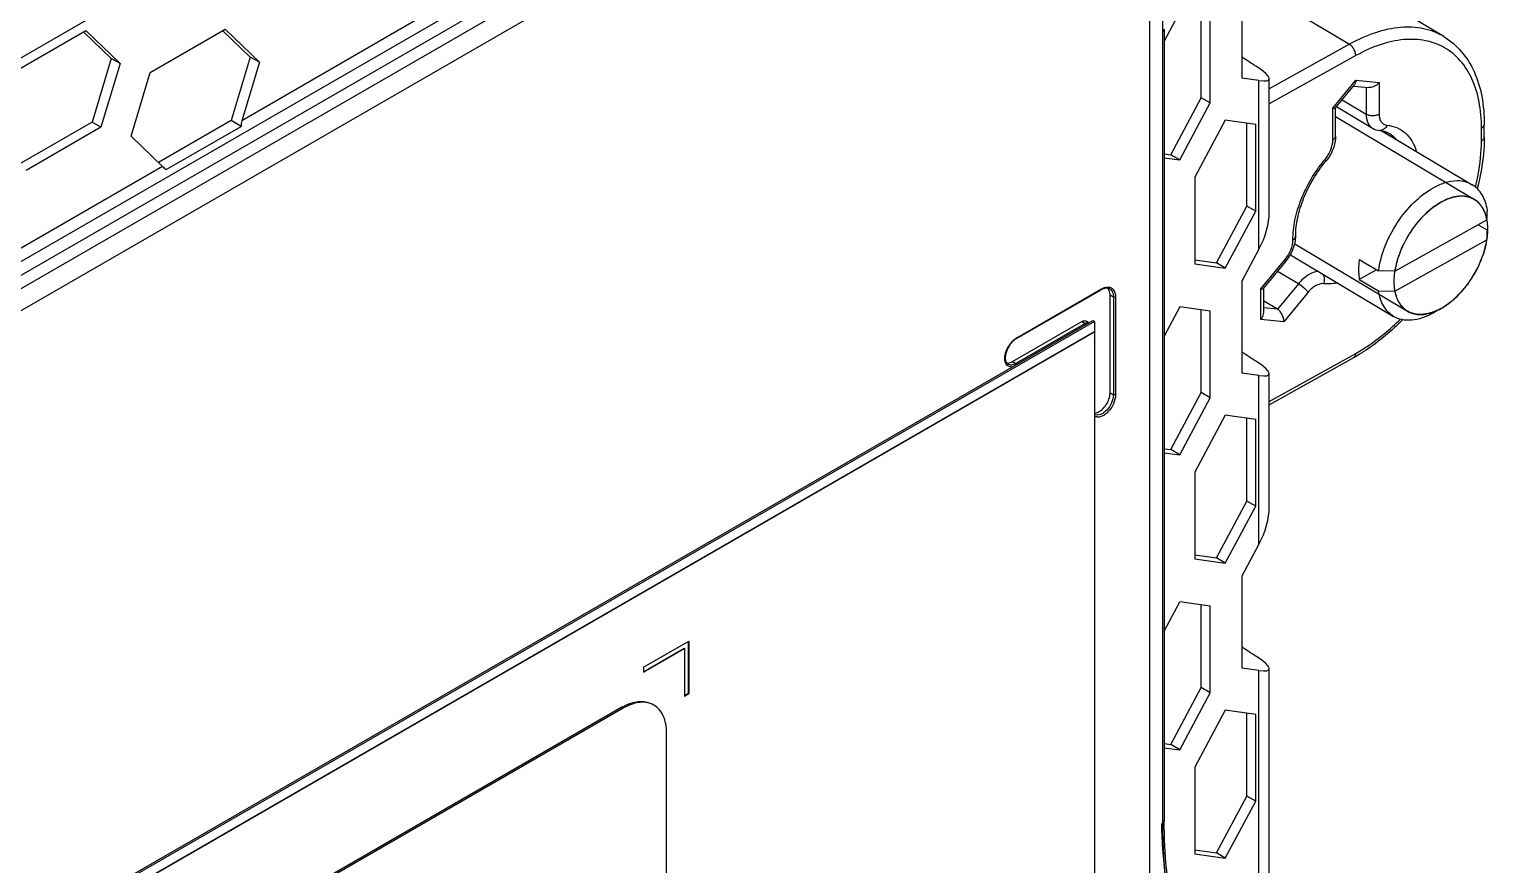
# Model space of a CAD drawing. Header units: millimetres. Extents: x 0 to 594, y 0 to 420.
# Drawn here: x 376.44 to 400.22, y 40.71 to 54.34 of the extents above; entities that cross this region are included whole.
import ezdxf

# ---------------------------------------------------------------- set-up
doc = ezdxf.new("R2010")
doc.units = ezdxf.units.MM
doc.header["$LTSCALE"] = 32.67
doc.layers.get('0').update_dxf_attribs({"linetype": 'CONTINUOUS'})
doc.layers.add('AUSFORMSCHRAEGEN', color=7, linetype='CONTINUOUS')
doc.layers.add('RUNDUNGEN', color=7, linetype='CONTINUOUS')

msp = doc.modelspace()

# ---------------------------------------------------------------- linework, layer by layer
at = {"color": 7, "linetype": 'CONTINUOUS'}
for p, q in [((399.5046, 54.2196), (396.6307, 55.9377)), ((396.2524, 55.1181), (397.9651, 54.0942)), ((397.9651, 54.0942), (396.6581, 53.3654)), ((398.0693, 53.9094), (396.6581, 53.1226)), ((397.6956, 53.054), (398.0693, 53.5074)), ((397.7392, 53.0599), (398.0488, 53.4353)), ((398.03, 53.4126), (398.2818, 53.388)), ((398.0693, 53.5074), (398.4509, 53.47)), ((398.2388, 53.3922), (398.2388, 52.9536)), ((398.4509, 53.47), (398.4509, 52.9515)), ((397.6956, 52.5354), (397.6956, 53.054)), ((397.7414, 52.5977), (397.7414, 53.0599)), ((397.7533, 53.0769), (398.3419, 52.725)), ((397.8455, 53.1887), (398.2388, 52.9536)), ((398.495, 52.6822), (399.9698, 51.8004)), ((400.1195, 52.5213), (400.1195, 52.7254)), ((400.1653, 52.5835), (400.1653, 52.7877)), ((398.708, 50.3945), (400.2093, 51.2315)), ((400.0636, 51.1503), (400.216, 51.0591)), ((398.708, 50.0679), (400.2093, 50.9049)), ((396.5228, 50.1046), (396.9184, 50.5845)), ((396.5664, 50.1104), (396.9299, 50.5513)), ((397.0041, 50.6608), (398.687, 49.6547)), ((398.1265, 50.5839), (398.4408, 50.396)), ((397.1341, 50.1862), (396.7957, 50.3885)), ((398.4092, 50.4149), (398.1265, 50.2573)), ((398.1265, 50.2573), (398.4408, 50.0694)), ((398.708, 50.3945), (398.4408, 50.396)), ((396.5228, 49.6045), (396.5228, 50.1046)), ((396.5686, 49.7174), (396.5686, 50.1104)), ((397.1341, 50.1862), (396.7923, 49.7717)), ((397.2922, 50.0479), (396.8965, 49.568)), ((398.4408, 50.0694), (398.708, 50.0679)), ((396.7923, 49.7717), (396.5686, 49.9054)), ((396.7923, 49.7717), (396.5686, 49.7936)), ((399.3284, 49.7069), (399.3444, 49.716)), ((399.3444, 49.716), (399.4587, 49.7821)), ((377.88, 40.4086), (393.7796, 49.5881)), ((393.8078, 49.5718), (377.9083, 40.3922)), ((393.7796, 49.5881), (393.8078, 49.5718)), ((393.8078, 49.5718), (393.8078, 49.4085)), ((396.8965, 49.568), (396.5228, 49.6045)), ((377.1305, 39.7799), (393.8078, 49.4085)), ((393.8149, 49.4044), (377.1375, 39.7758)), ((393.8149, 49.4044), (393.8078, 49.4085)), ((393.8149, 36.3306), (393.8149, 49.4044)), ((396.6581, 48.2644), (398.0693, 49.0512)), ((396.6581, 48.213), (398.0382, 48.9825)), ((386.4524, 43.9289), (387.1949, 44.3576)), ((387.1878, 43.5043), (387.1878, 44.3535)), ((387.1949, 44.3576), (387.1949, 43.5003)), ((386.4524, 43.8554), (387.1171, 44.2392)), ((386.4524, 43.8473), (387.1242, 44.2351)), ((387.1242, 44.2351), (387.1171, 44.2392)), ((387.1242, 44.2351), (387.1242, 43.4594)), ((386.4524, 43.9289), (386.4524, 43.8473)), ((387.1242, 43.4676), (387.1878, 43.5043)), ((387.1242, 43.4594), (387.1949, 43.5003)), ((387.1949, 43.5003), (387.1878, 43.5043))]:
    msp.add_line(p, q, dxfattribs=at)
at = {"color": 2, "linetype": 'CONTINUOUS'}
for p, q in [((397.7414, 52.9143), (400.0039, 51.5616)), ((397.0738, 50.8376), (398.9134, 49.7377)), ((399.4586, 49.7822), (399.4722, 49.7899)), ((399.4722, 49.7899), (399.4764, 49.7923))]:
    msp.add_line(p, q, dxfattribs=at)
at = {"color": 7, "linetype": 'CONTINUOUS'}
for centre, radius, start, end in [((400.1149, 52.5836), 0.0503, 358.02369, 359.98931), ((399.3098, 50.7569), 2.272, 140.0866, 140.57403), ((397.0332, 52.6364), 0.7103, 320.08941, 321.71818), ((397.5729, 52.185), 0.00669, 319.9968, 324.467), ((399.8164, 51.2481), 0.3653, 59.12616, 59.51831), ((365.0459, 52.8378), 35.2001, 357.38451, 357.63578), ((365.0459, 52.5112), 35.2001, 357.38451, 357.63578), ((396.3798, 51.0048), 0.7129, 320.49746, 322.05104), ((399.1009, 50.0513), 0.3653, 239.12616, 239.51831), ((399.0729, 50.4289), 0.7514, 288.28332, 289.42829), ((398.9614, 50.674), 1.0211, 299.14318, 300.01604), ((396.6246, 51.5175), 2.9025, 299.14491, 300.35762)]:
    msp.add_arc(centre, radius, start, end, dxfattribs=at)
for points, knots in [([(399.5046, 54.2196), (399.4544, 54.2495), (399.3478, 54.3015), (399.1133, 54.3707), (398.7841, 54.3853), (398.3706, 54.2929), (398.1008, 54.1698), (397.9651, 54.0942)], [0, 0, 0, 0, 0.1085833, 0.2191551, 0.4525742, 0.7114013, 1, 1, 1, 1]), ([(398.0693, 53.9094), (398.0693, 53.9268), (398.0629, 53.9635), (398.0406, 54.0152), (398.008, 54.061), (397.98, 54.0853), (397.9651, 54.0942)], [0, 0, 0, 0, 0.2377999, 0.5011066, 0.7638123, 1, 1, 1, 1]), ([(400.1195, 52.7254), (400.1195, 52.87), (400.0971, 53.1454), (399.9837, 53.5239), (399.7928, 53.8321), (399.5283, 54.0529), (399.2039, 54.1718), (398.8393, 54.1846), (398.4504, 54.0965), (398.1968, 53.9805), (398.0693, 53.9094)], [0, 0, 0, 0, 0.1434813, 0.2722618, 0.3886899, 0.4980391, 0.6077419, 0.7251131, 0.8551685, 1, 1, 1, 1]), ([(399.5046, 54.2196), (399.6113, 54.1557), (399.8089, 53.9871), (400.0184, 53.6461), (400.1412, 53.2362), (400.1653, 52.9412), (400.1653, 52.7877)], [0, 0, 0, 0, 0.2267761, 0.4639686, 0.7200645, 1, 1, 1, 1]), ([(398.0693, 53.5074), (398.0693, 53.5002), (398.068, 53.4751), (398.0601, 53.4491), (398.0486, 53.4351)], [0, 0, 0, 0, 0.2834258, 1, 1, 1, 1]), ([(398.4509, 53.47), (398.4404, 53.4573), (398.3953, 53.4125), (398.3287, 53.3834), (398.2816, 53.388)], [0, 0, 0, 0, 0.2588076, 1, 1, 1, 1]), ([(397.6956, 53.054), (397.705, 53.0531), (397.7194, 53.0523), (397.7359, 53.0559), (397.7394, 53.0601)], [0, 0, 0, 0, 0.631075, 1, 1, 1, 1]), ([(398.4509, 52.9515), (398.4356, 52.9429), (398.4003, 52.9306), (398.3441, 52.9251), (398.2883, 52.9317), (398.2536, 52.9447), (398.2388, 52.9536)], [0, 0, 0, 0, 0.2388559, 0.5022052, 0.7643551, 1, 1, 1, 1]), ([(398.2388, 52.9536), (398.2388, 52.9285), (398.2426, 52.8807), (398.2621, 52.8149), (398.2948, 52.7611), (398.3254, 52.7348), (398.3419, 52.725)], [0, 0, 0, 0, 0.2877588, 0.5464261, 0.7804645, 1, 1, 1, 1]), ([(398.4509, 52.9515), (398.4509, 52.9281), (398.4555, 52.8843), (398.4804, 52.8264), (398.5231, 52.7863), (398.5595, 52.7757), (398.5778, 52.7741)], [0, 0, 0, 0, 0.2914223, 0.5437906, 0.7712507, 1, 1, 1, 1]), ([(397.7414, 52.5977), (397.7414, 52.5273), (397.7098, 52.3823), (397.6368, 52.2547), (397.5907, 52.1964)], [0, 0, 0, 0, 0.4862567, 1, 1, 1, 1]), ([(397.6956, 52.5354), (397.7085, 52.5426), (397.7306, 52.559), (397.7414, 52.5857), (397.7414, 52.5977)], [0, 0, 0, 0, 0.5522835, 1, 1, 1, 1]), ([(398.5778, 52.7741), (398.5677, 52.7484), (398.5434, 52.7131), (398.4967, 52.6886), (398.4718, 52.6859), (398.46, 52.687)], [0, 0, 0, 0, 0.5311265, 0.77162, 1, 1, 1, 1]), ([(398.46, 52.687), (398.4889, 52.6844), (398.5445, 52.6738), (398.5962, 52.6508), (398.6194, 52.6369)], [0, 0, 0, 0, 0.5180026, 1, 1, 1, 1]), ([(398.5778, 52.7741), (398.6331, 52.769), (398.7417, 52.7435), (398.8841, 52.653), (398.9929, 52.517), (399.0382, 52.407), (399.0553, 52.3481)], [0, 0, 0, 0, 0.2446831, 0.4824514, 0.7297329, 1, 1, 1, 1]), ([(398.6194, 52.6369), (398.63, 52.6306), (398.6717, 52.6033), (398.7086, 52.5688), (398.7328, 52.5402)], [0, 0, 0, 0, 0.2475883, 1, 1, 1, 1]), ([(400.1653, 52.5835), (400.1653, 52.5155), (400.1548, 52.2302), (400.1055, 51.947), (400.0515, 51.7367)], [0, 0, 0, 0, 0.2387019, 1, 1, 1, 1]), ([(400.1195, 52.7254), (400.1323, 52.7326), (400.1545, 52.749), (400.1652, 52.7757), (400.1652, 52.7877)], [0, 0, 0, 0, 0.5522835, 1, 1, 1, 1]), ([(400.1195, 52.5213), (400.1321, 52.5283), (400.1537, 52.5443), (400.1648, 52.5701), (400.1652, 52.5818)], [0, 0, 0, 0, 0.5516086, 1, 1, 1, 1]), ([(397.5671, 52.2146), (397.6063, 52.2615), (397.6672, 52.3631), (397.6956, 52.4797), (397.6956, 52.5354)], [0, 0, 0, 0, 0.5228522, 1, 1, 1, 1]), ([(400.0234, 51.7638), (400.0391, 51.8286), (400.0925, 52.0777), (400.1195, 52.3331), (400.1195, 52.5213)], [0, 0, 0, 0, 0.2616756, 1, 1, 1, 1]), ([(397.0443, 50.9034), (397.0438, 51.011), (397.0702, 51.2368), (397.1731, 51.5717), (397.3345, 51.9005), (397.4763, 52.1042), (397.5548, 52.1998)], [0, 0, 0, 0, 0.2277155, 0.4770349, 0.7382848, 1, 1, 1, 1]), ([(397.0901, 50.9664), (397.0897, 51.0656), (397.1151, 51.2759), (397.2131, 51.5893), (397.3674, 51.8991), (397.503, 52.091), (397.578, 52.1807)], [0, 0, 0, 0, 0.2235174, 0.4732129, 0.7365823, 1, 1, 1, 1]), ([(397.5671, 52.2146), (397.5716, 52.2081), (397.578, 52.1986), (397.5808, 52.1845), (397.5783, 52.1811)], [0, 0, 0, 0, 0.6508265, 1, 1, 1, 1]), ([(399.9698, 51.8004), (399.9278, 51.8256), (399.8311, 51.8625), (399.6697, 51.8694), (399.4973, 51.831), (399.3849, 51.7797), (399.3284, 51.7482)], [0, 0, 0, 0, 0.218565, 0.4521614, 0.7111776, 1, 1, 1, 1]), ([(398.4408, 50.396), (398.4587, 50.5313), (398.5346, 50.8062), (398.7322, 51.1859), (398.9973, 51.5136), (399.2149, 51.6849), (399.3284, 51.7482)], [0, 0, 0, 0, 0.2457893, 0.5080114, 0.7659438, 1, 1, 1, 1]), ([(400.216, 51.3857), (400.2089, 51.4313), (400.1886, 51.5179), (400.1361, 51.6356), (400.0636, 51.7322), (400.0023, 51.781), (399.9698, 51.8004)], [0, 0, 0, 0, 0.2780303, 0.533665, 0.771701, 1, 1, 1, 1]), ([(399.4586, 51.5172), (399.3642, 51.4646), (399.1829, 51.3228), (398.9605, 51.0515), (398.7925, 50.7364), (398.7255, 50.5076), (398.708, 50.3945)], [0, 0, 0, 0, 0.2334289, 0.4905669, 0.7527386, 1, 1, 1, 1]), ([(400.0017, 51.5629), (399.966, 51.5839), (399.8839, 51.6147), (399.7474, 51.6201), (399.6015, 51.5873), (399.5065, 51.5439), (399.4586, 51.5172)], [0, 0, 0, 0, 0.2185556, 0.4522524, 0.7113155, 1, 1, 1, 1]), ([(400.2093, 51.2315), (400.1964, 51.3009), (400.1623, 51.401), (400.0799, 51.5068), (400.0302, 51.5459), (400.0038, 51.5616)], [0, 0, 0, 0, 0.5302596, 0.7696075, 1, 1, 1, 1]), ([(396.942, 50.5664), (396.9876, 50.6248), (397.0595, 50.752), (397.0904, 50.8964), (397.0901, 50.9664)], [0, 0, 0, 0, 0.5139878, 1, 1, 1, 1]), ([(397.0443, 50.9034), (397.0572, 50.9107), (397.0794, 50.9273), (397.0901, 50.9543), (397.0901, 50.9664)], [0, 0, 0, 0, 0.5519481, 1, 1, 1, 1]), ([(399.4722, 49.7898), (399.5651, 49.8435), (399.7433, 49.9858), (399.9616, 50.2556), (400.1263, 50.5674), (400.1921, 50.7932), (400.2093, 50.9049)], [0, 0, 0, 0, 0.2344431, 0.4916399, 0.7532883, 1, 1, 1, 1]), ([(396.9184, 50.5845), (396.957, 50.6313), (397.0169, 50.7324), (397.0445, 50.8482), (397.0443, 50.9034)], [0, 0, 0, 0, 0.5233816, 1, 1, 1, 1]), ([(396.9184, 50.5845), (396.921, 50.5808), (396.9254, 50.574), (396.9307, 50.5637), (396.9326, 50.5545), (396.9299, 50.5513)], [0, 0, 0, 0, 0.3719128, 0.6606116, 1, 1, 1, 1]), ([(398.1265, 50.5839), (398.1227, 50.5553), (398.1117, 50.4468), (398.1142, 50.3366), (398.1265, 50.2573)], [0, 0, 0, 0, 0.2648553, 1, 1, 1, 1]), ([(397.462, 50.3875), (397.4036, 50.3849), (397.3123, 50.3477), (397.2084, 50.2682), (397.158, 50.2152), (397.1341, 50.1862)], [0, 0, 0, 0, 0.4460999, 0.7126686, 1, 1, 1, 1]), ([(397.5465, 50.188), (397.5033, 50.193), (397.4308, 50.1695), (397.3503, 50.1113), (397.3109, 50.0705), (397.2922, 50.0479)], [0, 0, 0, 0, 0.4366587, 0.7058983, 1, 1, 1, 1]), ([(397.5465, 50.188), (397.5565, 50.2126), (397.5656, 50.2656), (397.5525, 50.3182), (397.5402, 50.3405)], [0, 0, 0, 0, 0.510091, 1, 1, 1, 1]), ([(397.7713, 50.2009), (397.752, 50.1968), (397.6779, 50.1837), (397.6017, 50.1816), (397.5465, 50.188)], [0, 0, 0, 0, 0.2623981, 1, 1, 1, 1]), ([(396.5228, 50.1046), (396.5322, 50.1037), (396.5466, 50.1029), (396.5631, 50.1064), (396.5666, 50.1107)], [0, 0, 0, 0, 0.631075, 1, 1, 1, 1]), ([(397.2922, 50.0479), (397.2837, 50.0599), (397.2616, 50.085), (397.2104, 50.1331), (397.1659, 50.1671), (397.1341, 50.1862)], [0, 0, 0, 0, 0.2098797, 0.472167, 1, 1, 1, 1]), ([(398.687, 49.6547), (398.6545, 49.6741), (398.5932, 49.7229), (398.5207, 49.8195), (398.4682, 49.9372), (398.4479, 50.0238), (398.4408, 50.0694)], [0, 0, 0, 0, 0.228299, 0.466335, 0.7219697, 1, 1, 1, 1]), ([(398.708, 50.0679), (398.7209, 49.9985), (398.755, 49.8984), (398.8374, 49.7926), (398.8871, 49.7535), (398.9134, 49.7377)], [0, 0, 0, 0, 0.5302596, 0.7696075, 1, 1, 1, 1]), ([(396.5228, 49.6045), (396.5297, 49.6129), (396.5536, 49.6462), (396.5685, 49.6874), (396.5686, 49.7176)], [0, 0, 0, 0, 0.2658284, 1, 1, 1, 1]), ([(396.8965, 49.568), (396.8965, 49.6067), (396.8799, 49.6669), (396.8382, 49.7338), (396.8086, 49.7619), (396.7923, 49.7717)], [0, 0, 0, 0, 0.492932, 0.7592408, 1, 1, 1, 1]), ([(398.9156, 49.7365), (398.9423, 49.7207), (399.0012, 49.6956), (399.1352, 49.6742), (399.2407, 49.693), (399.3086, 49.7154)], [0, 0, 0, 0, 0.2298413, 0.4690356, 1, 1, 1, 1]), ([(399.3228, 49.7202), (399.3342, 49.7242), (399.3807, 49.7419), (399.4257, 49.7638), (399.4586, 49.7822)], [0, 0, 0, 0, 0.2413776, 1, 1, 1, 1]), ([(398.0693, 49.0512), (398.1326, 49.0865), (398.3939, 49.2462), (398.6308, 49.4442), (398.7969, 49.6083)], [0, 0, 0, 0, 0.2368059, 1, 1, 1, 1]), ([(398.8341, 49.5999), (398.7761, 49.5412), (398.5477, 49.3229), (398.293, 49.131), (398.0915, 49.013)], [0, 0, 0, 0, 0.2610686, 1, 1, 1, 1]), ([(399.3284, 49.7069), (399.2719, 49.6754), (399.1595, 49.6241), (398.9871, 49.5857), (398.8257, 49.5926), (398.729, 49.6296), (398.687, 49.6547)], [0, 0, 0, 0, 0.2888224, 0.5478386, 0.781435, 1, 1, 1, 1]), ([(398.0693, 49.0512), (398.0693, 49.0368), (398.066, 49.0101), (398.0483, 48.9882), (398.0382, 48.9825)], [0, 0, 0, 0, 0.5536241, 1, 1, 1, 1])]:
    msp.add_open_spline(points, degree=3, knots=knots, dxfattribs=at)
msp.add_open_spline([(398.3419, 52.725), (398.3774, 52.7038), (398.4188, 52.6907), (398.46, 52.687)], degree=3, dxfattribs=at)
at = {"color": 2, "linetype": 'CONTINUOUS'}
for points, knots in [([(398.708, 50.3945), (398.7111, 50.408), (398.7173, 50.4352), (398.7265, 50.4758), (398.7342, 50.5097), (398.7396, 50.5335), (398.7427, 50.547), (398.745, 50.5572), (398.7469, 50.5657), (398.7484, 50.5724), (398.7495, 50.5767), (398.7501, 50.58), (398.7514, 50.5835), (398.7536, 50.5897), (398.7582, 50.6019), (398.7646, 50.6194), (398.7749, 50.6474), (398.7852, 50.6754), (398.7955, 50.7034), (398.8033, 50.7244), (398.8097, 50.7418), (398.8148, 50.7559), (398.8182, 50.7646), (398.8205, 50.7716), (398.8232, 50.7766), (398.8257, 50.7817), (398.8309, 50.7917), (398.8386, 50.8068), (398.8488, 50.8269), (398.8625, 50.8537), (398.8763, 50.8806), (398.89, 50.9074), (398.8985, 50.9241), (398.9054, 50.9375), (398.9106, 50.9476), (398.9146, 50.956), (398.9191, 50.9624), (398.9233, 50.9688), (398.9286, 50.9767), (398.9371, 50.9895), (398.9521, 51.0119), (398.9691, 51.0374), (398.9861, 51.0629), (398.9989, 51.0821), (399.0096, 51.0981), (399.0181, 51.1108), (399.0234, 51.1188), (399.0277, 51.1252), (399.0319, 51.1317), (399.038, 51.1385), (399.0451, 51.147), (399.0547, 51.1581), (399.0667, 51.1722), (399.0858, 51.1945), (399.105, 51.2169), (399.1241, 51.2393), (399.1385, 51.2561), (399.1492, 51.2687), (399.1564, 51.2771), (399.16, 51.2813), (399.1629, 51.2849), (399.1656, 51.2872), (399.1696, 51.2909), (399.1756, 51.2962), (399.1861, 51.3058), (399.1994, 51.3178), (399.2152, 51.3322), (399.2364, 51.3514), (399.2576, 51.3705), (399.2787, 51.3897), (399.292, 51.4017), (399.3012, 51.4101), (399.3059, 51.4142), (399.3085, 51.4167), (399.3113, 51.4184), (399.3147, 51.4207), (399.3202, 51.4244), (399.327, 51.429), (399.3353, 51.4345), (399.3462, 51.4419), (399.3654, 51.4547), (399.3928, 51.4731), (399.4257, 51.4952), (399.4477, 51.5099), (399.4586, 51.5172)], [0, 0, 0, 0, 0.03125, 0.0625, 0.09375, 0.109375, 0.1171875, 0.125, 0.1328125, 0.1367188, 0.140625, 0.1425781, 0.1445312, 0.1484375, 0.15625, 0.171875, 0.1875, 0.21875, 0.234375, 0.25, 0.265625, 0.2734375, 0.28125, 0.2851562, 0.2890625, 0.2929688, 0.296875, 0.3125, 0.328125, 0.34375, 0.375, 0.390625, 0.40625, 0.4140625, 0.421875, 0.4296875, 0.4335938, 0.4375, 0.4453125, 0.453125, 0.46875, 0.5, 0.515625, 0.53125, 0.546875, 0.5546875, 0.5625, 0.5664062, 0.5703125, 0.578125, 0.5859375, 0.59375, 0.609375, 0.625, 0.65625, 0.671875, 0.6875, 0.703125, 0.7070312, 0.7109375, 0.7148438, 0.7167969, 0.71875, 0.7265625, 0.734375, 0.75, 0.765625, 0.78125, 0.8125, 0.828125, 0.84375, 0.8515625, 0.8554688, 0.8574219, 0.859375, 0.8632812, 0.8671875, 0.875, 0.8828125, 0.890625, 0.90625, 0.9375, 0.96875, 1, 1, 1, 1]), ([(399.9818, 51.5738), (399.9726, 51.5773), (399.9587, 51.5826), (399.9402, 51.5897), (399.9287, 51.5941), (399.9195, 51.5976), (399.9137, 51.5998), (399.9096, 51.6014), (399.9073, 51.6022), (399.9047, 51.6025), (399.9016, 51.603), (399.8965, 51.6039), (399.8902, 51.6049), (399.88, 51.6065), (399.8674, 51.6086), (399.8522, 51.6111), (399.8408, 51.6129), (399.8332, 51.6142), (399.83, 51.6146), (399.8275, 51.6152), (399.8248, 51.6152), (399.8201, 51.615), (399.8133, 51.6149), (399.8024, 51.6146), (399.7889, 51.6143), (399.7753, 51.614), (399.7644, 51.6137), (399.7563, 51.6136), (399.7495, 51.6134), (399.7448, 51.6133), (399.742, 51.6132), (399.74, 51.6133), (399.7379, 51.6127), (399.735, 51.6122), (399.73, 51.6113), (399.7229, 51.6099), (399.7143, 51.6083), (399.7029, 51.6062), (399.6887, 51.6035), (399.6744, 51.6008), (399.663, 51.5986), (399.6558, 51.5973), (399.6509, 51.5964), (399.648, 51.5957), (399.645, 51.5946), (399.6414, 51.5934), (399.6325, 51.5904), (399.6193, 51.5859), (399.6016, 51.5799), (399.5839, 51.5738), (399.5706, 51.5693), (399.5618, 51.5663), (399.5581, 51.565), (399.5552, 51.5641), (399.5522, 51.5627), (399.547, 51.5601), (399.5395, 51.5565), (399.5275, 51.5507), (399.5125, 51.5434), (399.4886, 51.5318), (399.4706, 51.523), (399.4586, 51.5172)], [0, 0, 0, 0, 0.0625, 0.09375, 0.125, 0.140625, 0.15625, 0.1640625, 0.1679688, 0.171875, 0.1796875, 0.1875, 0.203125, 0.21875, 0.25, 0.28125, 0.3125, 0.3203125, 0.328125, 0.3320312, 0.3359375, 0.34375, 0.359375, 0.375, 0.40625, 0.4375, 0.453125, 0.46875, 0.484375, 0.4921875, 0.4960938, 0.5, 0.5039062, 0.5078125, 0.515625, 0.53125, 0.546875, 0.5625, 0.59375, 0.625, 0.640625, 0.65625, 0.6640625, 0.6679688, 0.671875, 0.6796875, 0.6875, 0.71875, 0.75, 0.78125, 0.8125, 0.8203125, 0.828125, 0.8320312, 0.8359375, 0.84375, 0.859375, 0.875, 0.90625, 0.9375, 1, 1, 1, 1]), ([(400.2093, 51.2315), (400.207, 51.2409), (400.2035, 51.2549), (400.1989, 51.2737), (400.1961, 51.2854), (400.1938, 51.2948), (400.1923, 51.3006), (400.1913, 51.3054), (400.1897, 51.3098), (400.1867, 51.3175), (400.1825, 51.3286), (400.1774, 51.3418), (400.1724, 51.355), (400.1686, 51.3649), (400.1661, 51.3715), (400.1649, 51.3748), (400.1635, 51.3781), (400.1613, 51.3819), (400.1586, 51.3868), (400.1521, 51.3985), (400.1445, 51.4122), (400.1369, 51.4259), (400.1332, 51.4328), (400.131, 51.4366), (400.1295, 51.4397), (400.1274, 51.4421), (400.1248, 51.4455), (400.1202, 51.4514), (400.111, 51.4632), (400.1018, 51.4749), (400.094, 51.4851), (400.0906, 51.4892), (400.0881, 51.4927), (400.0859, 51.4949), (400.0836, 51.497), (400.079, 51.5012), (400.0721, 51.5074), (400.063, 51.5158), (400.0538, 51.5242), (400.0469, 51.5305), (400.0423, 51.5346), (400.0401, 51.5368), (400.0377, 51.5388), (400.0341, 51.5409), (400.0297, 51.5437), (400.0226, 51.5482), (400.0137, 51.5537), (399.9996, 51.5626), (399.9889, 51.5693), (399.9818, 51.5738)], [0, 0, 0, 0, 0.0625, 0.09375, 0.125, 0.140625, 0.15625, 0.1640625, 0.171875, 0.1875, 0.21875, 0.25, 0.28125, 0.3125, 0.3203125, 0.328125, 0.3359375, 0.34375, 0.359375, 0.375, 0.4375, 0.46875, 0.484375, 0.4921875, 0.5, 0.5078125, 0.515625, 0.53125, 0.5625, 0.625, 0.640625, 0.65625, 0.6640625, 0.671875, 0.6796875, 0.6875, 0.71875, 0.75, 0.78125, 0.8125, 0.8203125, 0.828125, 0.8359375, 0.84375, 0.859375, 0.875, 0.90625, 0.9375, 1, 1, 1, 1]), ([(400.2093, 50.905), (400.2102, 50.9123), (400.2121, 50.9268), (400.2145, 50.9449), (400.2162, 50.9576), (400.217, 50.9648), (400.2178, 50.9754), (400.2192, 50.9914), (400.2203, 51.0074), (400.2213, 51.0181), (400.2216, 51.025), (400.2219, 51.0371), (400.2223, 51.0509), (400.2226, 51.0631), (400.2228, 51.07), (400.223, 51.0752), (400.2228, 51.0802), (400.2226, 51.0869), (400.2223, 51.0986), (400.2219, 51.112), (400.2216, 51.1238), (400.2214, 51.1305), (400.2204, 51.1401), (400.2193, 51.1547), (400.2179, 51.1692), (400.2172, 51.179), (400.2163, 51.1854), (400.2146, 51.1965), (400.2122, 51.2124), (400.2102, 51.2251), (400.2093, 51.2315)], [0, 0, 0, 0, 0.0625, 0.125, 0.15625, 0.171875, 0.1875, 0.25, 0.3125, 0.328125, 0.34375, 0.375, 0.4375, 0.46875, 0.484375, 0.5, 0.515625, 0.53125, 0.5625, 0.625, 0.65625, 0.671875, 0.6875, 0.75, 0.8125, 0.828125, 0.84375, 0.875, 0.9375, 1, 1, 1, 1]), ([(399.4764, 49.7923), (399.4975, 49.8073), (399.5292, 49.8299), (399.5661, 49.8561), (399.5872, 49.8712), (399.6031, 49.8824), (399.6163, 49.8918), (399.6268, 49.8993), (399.6334, 49.904), (399.6387, 49.9078), (399.642, 49.9102), (399.6446, 49.9119), (399.6472, 49.9143), (399.6516, 49.9187), (399.6579, 49.9249), (399.6681, 49.9349), (399.6807, 49.9474), (399.7009, 49.9673), (399.7262, 49.9922), (399.7516, 50.0171), (399.7718, 50.0371), (399.7844, 50.0495), (399.7946, 50.0595), (399.8009, 50.0658), (399.8053, 50.0701), (399.8078, 50.0727), (399.81, 50.0757), (399.8129, 50.0794), (399.8173, 50.0853), (399.823, 50.0927), (399.832, 50.1045), (399.8432, 50.1193), (399.8567, 50.137), (399.8703, 50.1547), (399.8838, 50.1724), (399.8973, 50.1902), (399.9108, 50.2079), (399.922, 50.2227), (399.931, 50.2345), (399.9378, 50.2434), (399.9434, 50.2508), (399.9474, 50.2559), (399.9496, 50.2589), (399.9514, 50.261), (399.9527, 50.2636), (399.9546, 50.2668), (399.9578, 50.2725), (399.9624, 50.2807), (399.968, 50.2905), (399.9754, 50.3036), (399.9847, 50.3199), (399.9959, 50.3395), (400.007, 50.3591), (400.0181, 50.3787), (400.0293, 50.3983), (400.0404, 50.4179), (400.0497, 50.4342), (400.0571, 50.4473), (400.0618, 50.4554), (400.0655, 50.462), (400.0678, 50.4661), (400.0697, 50.4693), (400.0712, 50.4727), (400.0735, 50.4787), (400.077, 50.4872), (400.0824, 50.5008), (400.0893, 50.5179), (400.1002, 50.5451), (400.1139, 50.5792), (400.1275, 50.6133), (400.1385, 50.6406), (400.1453, 50.6577), (400.1508, 50.6713), (400.1541, 50.6798), (400.1566, 50.6858), (400.1579, 50.6892), (400.1586, 50.6926), (400.1596, 50.6968), (400.1612, 50.7036), (400.1633, 50.7121), (400.1665, 50.7256), (400.1705, 50.7425), (400.1754, 50.7628), (400.1818, 50.7899), (400.1931, 50.8373), (400.2028, 50.8779), (400.2093, 50.905)], [0, 0, 0, 0, 0.0625, 0.09375, 0.109375, 0.125, 0.140625, 0.1484375, 0.15625, 0.1601562, 0.1640625, 0.1660156, 0.1679688, 0.171875, 0.1796875, 0.1875, 0.203125, 0.21875, 0.25, 0.28125, 0.296875, 0.3125, 0.3203125, 0.328125, 0.3320312, 0.3339844, 0.3359375, 0.3398438, 0.34375, 0.3515625, 0.359375, 0.375, 0.390625, 0.40625, 0.421875, 0.4375, 0.453125, 0.46875, 0.4765625, 0.484375, 0.4921875, 0.4960938, 0.4980469, 0.5, 0.5019531, 0.5039062, 0.5078125, 0.515625, 0.5234375, 0.53125, 0.546875, 0.5625, 0.578125, 0.59375, 0.609375, 0.625, 0.640625, 0.6484375, 0.65625, 0.6601562, 0.6640625, 0.6660156, 0.6679688, 0.671875, 0.6796875, 0.6875, 0.703125, 0.71875, 0.75, 0.78125, 0.796875, 0.8125, 0.8203125, 0.828125, 0.8320312, 0.8339844, 0.8359375, 0.8398438, 0.84375, 0.8515625, 0.859375, 0.875, 0.890625, 0.90625, 0.9375, 1, 1, 1, 1]), ([(398.8907, 49.7525), (398.8817, 49.7607), (398.8683, 49.773), (398.8527, 49.7874), (398.8437, 49.7956), (398.837, 49.8017), (398.8303, 49.8078), (398.8253, 49.8125), (398.8219, 49.8155), (398.8205, 49.8168), (398.8194, 49.8178), (398.8184, 49.8191), (398.8169, 49.8214), (398.8147, 49.8247), (398.8112, 49.8301), (398.8068, 49.8367), (398.7997, 49.8474), (398.7909, 49.8607), (398.782, 49.874), (398.775, 49.8846), (398.7706, 49.8913), (398.767, 49.8966), (398.7649, 49.9), (398.763, 49.9025), (398.762, 49.9048), (398.7611, 49.9073), (398.7592, 49.9121), (398.7563, 49.9193), (398.7526, 49.9289), (398.7488, 49.9386), (398.7438, 49.9514), (398.7388, 49.9642), (398.7338, 49.9771), (398.73, 49.9867), (398.7269, 49.9947), (398.7247, 50.0003), (398.7235, 50.0036), (398.7224, 50.0059), (398.722, 50.0088), (398.7212, 50.0124), (398.72, 50.0189), (398.7182, 50.0281), (398.7161, 50.0391), (398.7133, 50.0539), (398.7104, 50.0686), (398.7076, 50.0833), (398.7054, 50.0944), (398.7033, 50.1054), (398.7017, 50.1137), (398.7006, 50.1192), (398.7001, 50.122), (398.6996, 50.1248), (398.6996, 50.129), (398.6993, 50.134), (398.699, 50.1422), (398.6986, 50.1523), (398.698, 50.1686), (398.6973, 50.189), (398.6965, 50.2093), (398.6959, 50.2256), (398.6955, 50.2358), (398.6952, 50.2439), (398.695, 50.249), (398.6948, 50.253), (398.6951, 50.2574), (398.6959, 50.2651), (398.6969, 50.276), (398.6985, 50.2936), (398.7006, 50.3155), (398.7039, 50.3506), (398.7064, 50.3769), (398.708, 50.3945)], [0, 0, 0, 0, 0.0625, 0.09375, 0.109375, 0.125, 0.140625, 0.15625, 0.1601562, 0.1640625, 0.1660156, 0.1679688, 0.171875, 0.1796875, 0.1875, 0.203125, 0.21875, 0.25, 0.28125, 0.296875, 0.3125, 0.3203125, 0.328125, 0.3320312, 0.3359375, 0.3398438, 0.34375, 0.359375, 0.375, 0.390625, 0.40625, 0.4375, 0.453125, 0.46875, 0.484375, 0.4921875, 0.4960938, 0.5, 0.5039062, 0.5078125, 0.515625, 0.53125, 0.546875, 0.5625, 0.59375, 0.609375, 0.625, 0.640625, 0.65625, 0.6601562, 0.6640625, 0.6679688, 0.671875, 0.6796875, 0.6875, 0.703125, 0.71875, 0.75, 0.78125, 0.796875, 0.8125, 0.8203125, 0.828125, 0.8320312, 0.8359375, 0.84375, 0.859375, 0.875, 0.90625, 0.9375, 1, 1, 1, 1]), ([(399.4586, 49.7822), (399.4454, 49.7758), (399.4254, 49.7663), (399.3988, 49.7535), (399.3822, 49.7456), (399.3689, 49.7392), (399.3606, 49.7353), (399.3548, 49.7324), (399.3515, 49.731), (399.3482, 49.73), (399.3441, 49.7287), (399.3376, 49.7267), (399.3295, 49.7241), (399.3164, 49.72), (399.3001, 49.7148), (399.2838, 49.7096), (399.2708, 49.7055), (399.2626, 49.703), (399.2561, 49.7009), (399.2521, 49.6996), (399.2488, 49.6985), (399.2456, 49.6979), (399.2402, 49.6972), (399.2323, 49.696), (399.2198, 49.6942), (399.2041, 49.692), (399.1885, 49.6897), (399.176, 49.6879), (399.1666, 49.6865), (399.1587, 49.6854), (399.1533, 49.6846), (399.1501, 49.6842), (399.1477, 49.6837), (399.1456, 49.684), (399.1426, 49.6841), (399.1375, 49.6843), (399.1301, 49.6846), (399.1213, 49.6851), (399.1095, 49.6856), (399.0978, 49.6861), (399.086, 49.6867), (399.0772, 49.6871), (399.0683, 49.6875), (399.061, 49.6879), (399.0558, 49.688), (399.0529, 49.6883), (399.0503, 49.6891), (399.0469, 49.69), (399.0415, 49.6914), (399.0348, 49.6932), (399.024, 49.6961), (399.0105, 49.6997), (398.997, 49.7033), (398.9862, 49.7062), (398.9795, 49.708), (398.9741, 49.7094), (398.9708, 49.7104), (398.968, 49.711), (398.9655, 49.7121), (398.9614, 49.7145), (398.9554, 49.7177), (398.9458, 49.7228), (398.9338, 49.7293), (398.9146, 49.7396), (398.9003, 49.7474), (398.8907, 49.7525)], [0, 0, 0, 0, 0.0625, 0.09375, 0.125, 0.140625, 0.15625, 0.1640625, 0.1679688, 0.171875, 0.1796875, 0.1875, 0.203125, 0.21875, 0.25, 0.28125, 0.296875, 0.3125, 0.3203125, 0.328125, 0.3320312, 0.3359375, 0.34375, 0.359375, 0.375, 0.40625, 0.4375, 0.453125, 0.46875, 0.484375, 0.4921875, 0.4960938, 0.5, 0.5039062, 0.5078125, 0.515625, 0.53125, 0.546875, 0.5625, 0.59375, 0.609375, 0.625, 0.640625, 0.65625, 0.6640625, 0.6679688, 0.671875, 0.6796875, 0.6875, 0.703125, 0.71875, 0.75, 0.78125, 0.796875, 0.8125, 0.8203125, 0.828125, 0.8320312, 0.8359375, 0.84375, 0.859375, 0.875, 0.90625, 0.9375, 1, 1, 1, 1])]:
    msp.add_open_spline(points, degree=3, knots=knots, dxfattribs=at)
at = {"layer": 'AUSFORMSCHRAEGEN', "color": 7, "linetype": 'CONTINUOUS'}
for p, q in [((386.2533, 59.6188), (375.5336, 53.4298)), ((396.211, 55.0407), (396.211, 53.5413)), ((382.7799, 54.507), (379.9031, 52.8461)), ((395.1987, 54.6232), (394.943, 54.1434)), ((395.549, 53.2229), (395.549, 54.5725)), ((395.6952, 53.1399), (395.6952, 54.5514)), ((376.136, 53.6121), (377.3584, 54.3178)), ((377.3193, 54.2952), (377.7704, 53.8613)), ((377.3584, 54.3178), (377.9177, 53.7798)), ((378.4079, 53.6355), (379.63, 54.341)), ((379.5908, 54.3185), (380.0418, 53.8847)), ((379.63, 54.341), (380.1891, 53.8032)), ((377.7704, 53.8613), (377.4609, 52.8256)), ((377.9177, 53.7798), (377.6069, 52.7399)), ((377.9177, 53.7798), (377.7704, 53.8613)), ((380.0418, 53.8847), (379.7322, 52.8487)), ((380.1891, 53.8032), (379.9031, 52.8461)), ((380.1891, 53.8032), (380.0418, 53.8847)), ((378.0971, 52.5954), (378.4079, 53.6355)), ((396.49, 53.5021), (396.211, 53.5413)), ((396.49, 50.7497), (396.49, 53.5021)), ((395.0534, 52.293), (395.549, 53.2229)), ((395.1976, 52.2062), (395.6952, 53.1399)), ((395.6952, 53.1399), (395.549, 53.2229)), ((377.4609, 52.8256), (376.2741, 52.1404)), ((377.6069, 52.7399), (377.4609, 52.8256)), ((379.7322, 52.8487), (378.5457, 52.1637)), ((379.8934, 52.7541), (379.7322, 52.8487)), ((395.9399, 52.8548), (395.4437, 51.9238)), ((396.4379, 52.7827), (395.9399, 52.8548)), ((377.6069, 52.7399), (376.3845, 52.0342)), ((378.6115, 52.1004), (378.0971, 52.5954)), ((378.6711, 52.0484), (379.8934, 52.7541)), ((396.2917, 51.4543), (396.2917, 52.8039)), ((396.4379, 51.3712), (396.4379, 52.7827)), ((378.6115, 52.1004), (375.7347, 50.4395)), ((394.943, 52.309), (395.0534, 52.293)), ((394.943, 52.2431), (395.1976, 52.2062)), ((395.1976, 52.2062), (395.0534, 52.293)), ((395.4437, 51.9238), (395.4437, 50.5123)), ((395.7974, 50.527), (396.2917, 51.4543)), ((396.4379, 51.3712), (396.2917, 51.4543)), ((395.9416, 50.4402), (396.4379, 51.3712)), ((396.49, 50.7497), (396.211, 50.2274)), ((395.4437, 50.5782), (395.7974, 50.527)), ((395.4437, 50.5123), (395.9416, 50.4402)), ((395.9416, 50.4402), (395.7974, 50.527)), ((396.211, 50.2274), (396.211, 48.728)), ((394.0624, 48.4062), (394.0624, 49.9984)), ((395.1987, 49.81), (394.943, 49.3302)), ((395.6952, 49.7381), (395.1987, 49.81)), ((395.549, 48.4097), (395.549, 49.7593)), ((395.6952, 48.3266), (395.6952, 49.7381)), ((392.4714, 48.9166), (393.6028, 49.5698)), ((393.6787, 49.5766), (393.7182, 49.5527)), ((396.49, 48.6889), (396.211, 48.728)), ((396.49, 45.9364), (396.49, 48.6889)), ((395.0534, 47.4797), (395.549, 48.4097)), ((395.1976, 47.3929), (395.6952, 48.3266)), ((395.6952, 48.3266), (395.549, 48.4097)), ((395.9399, 48.0415), (395.4437, 47.1105)), ((396.4379, 47.9695), (395.9399, 48.0415)), ((396.2917, 46.641), (396.2917, 47.9906)), ((396.4379, 46.558), (396.4379, 47.9695)), ((394.943, 47.4957), (395.0534, 47.4797)), ((394.943, 47.4298), (395.1976, 47.3929)), ((395.1976, 47.3929), (395.0534, 47.4797)), ((395.4437, 47.1105), (395.4437, 45.699)), ((395.7974, 45.7138), (396.2917, 46.641)), ((396.4379, 46.558), (396.2917, 46.641)), ((395.9416, 45.6269), (396.4379, 46.558)), ((396.49, 45.9364), (396.211, 45.4141)), ((395.4437, 45.765), (395.7974, 45.7138)), ((395.4437, 45.699), (395.9416, 45.6269)), ((395.9416, 45.6269), (395.7974, 45.7138)), ((396.211, 45.4141), (396.211, 43.9148)), ((394.943, 44.5169), (395.1987, 44.9967)), ((395.6952, 44.9248), (395.1987, 44.9967)), ((395.549, 43.5964), (395.549, 44.946)), ((395.6952, 43.5133), (395.6952, 44.9248)), ((396.49, 43.8756), (396.211, 43.9148)), ((396.49, 38.2055), (396.49, 43.8756)), ((395.0534, 42.6665), (395.549, 43.5964)), ((395.6952, 43.5133), (395.549, 43.5964)), ((395.1976, 42.5797), (395.6952, 43.5133)), ((395.9399, 43.2283), (395.4437, 42.2972)), ((396.4379, 43.1562), (395.9399, 43.2283)), ((396.2917, 41.8277), (396.2917, 43.1774)), ((396.4379, 41.7447), (396.4379, 43.1562)), ((394.943, 42.6825), (395.0534, 42.6665)), ((394.943, 42.6165), (395.1976, 42.5797)), ((395.1976, 42.5797), (395.0534, 42.6665)), ((395.4437, 42.2972), (395.4437, 40.8857)), ((395.7974, 40.9005), (396.2917, 41.8277)), ((395.9416, 40.8137), (396.4379, 41.7447)), ((396.4379, 41.7447), (396.2917, 41.8277)), ((395.4437, 40.9517), (395.7974, 40.9005)), ((395.4437, 40.8857), (395.9416, 40.8137)), ((395.9416, 40.8137), (395.7974, 40.9005))]:
    msp.add_line(p, q, dxfattribs=at)
for centre, major_axis, ratio, start_param, end_param in [((346.9523, 67.2336), (62.3657, -26.4935), 0.1545772, 0.7223499, 0.7285869), ((395.6581, 53.9464), (0.9979, -0.4239), 0.1545772, -0.5226043, 0.7223499), ((380.0239, 52.8198), (0.0633, 0.1709), 0.6752961, -4.6172399, -4.0852703), ((378.6987, 52.0547), (0.1272, -0.0995), 0.1365855, -2.2139698, -1.6820002), ((395.6581, 50.946), (0.7963, 0.9173), 0.6593862, -1.23778, -0.6496962), ((346.9523, 62.4203), (62.3657, -26.4935), 0.1545772, 0.7223499, 0.7285869), ((395.6581, 49.1332), (0.9979, -0.4239), 0.1545772, -0.5226043, 0.7223499), ((395.6581, 46.1328), (0.7963, 0.9173), 0.6593862, -1.23778, -0.6496962), ((346.9523, 57.607), (62.3657, -26.4935), 0.1545772, 0.7223499, 0.7285869), ((395.6581, 44.3199), (0.9979, -0.4239), 0.1545772, -0.5226043, 0.7223499)]:
    msp.add_ellipse(centre, major_axis=major_axis, ratio=ratio, start_param=start_param, end_param=end_param, dxfattribs=at)
for points, knots in [([(394.0624, 49.9984), (394.0624, 50.0103), (394.0599, 50.0518), (394.0447, 50.0944), (394.0244, 50.1164)], [0, 0, 0, 0, 0.28509, 1, 1, 1, 1]), ([(393.6028, 49.5698), (393.6154, 49.577), (393.6405, 49.5874), (393.6686, 49.5828), (393.6787, 49.5767)], [0, 0, 0, 0, 0.5511212, 1, 1, 1, 1]), ([(392.3758, 48.8938), (392.3808, 48.893), (392.4026, 48.8911), (392.4246, 48.896), (392.4404, 48.9018)], [0, 0, 0, 0, 0.2315163, 1, 1, 1, 1]), ([(393.8553, 48.0856), (393.8834, 48.0962), (393.9387, 48.1338), (394.0232, 48.236), (394.0624, 48.3387), (394.0624, 48.4062)], [0, 0, 0, 0, 0.2268798, 0.490441, 1, 1, 1, 1])]:
    msp.add_open_spline(points, degree=3, knots=knots, dxfattribs=at)
for points in [[(392.4404, 48.9018), (392.4511, 48.9058), (392.4615, 48.9108), (392.4714, 48.9166)], [(393.8146, 48.0763), (393.8285, 48.0773), (393.8423, 48.0807), (393.8553, 48.0856)]]:
    msp.add_open_spline(points, degree=3, dxfattribs=at)
at = {"layer": 'RUNDUNGEN', "color": 7, "linetype": 'CONTINUOUS'}
for p, q in [((358.0949, 39.2374), (392.9775, 59.3766)), ((394.7094, 36.9383), (394.7094, 58.3767)), ((389.2047, 58), (361.1774, 41.8185)), ((361.3683, 41.7044), (389.3957, 57.8859)), ((361.4705, 41.5469), (389.4979, 57.7284)), ((394.9178, 54.293), (394.9178, 41.3827)), ((394.943, 54.3411), (394.943, 41.4308)), ((396.6581, 51.3582), (396.6581, 53.5342)), ((392.5369, 49.294), (393.9158, 50.0901)), ((392.5421, 49.3055), (393.921, 50.1016)), ((394.1167, 49.9682), (394.0624, 49.9984)), ((394.1167, 49.9682), (394.1167, 48.376)), ((394.1517, 49.9683), (394.1517, 48.3762)), ((393.6561, 49.5379), (392.5248, 48.8847)), ((393.6028, 49.5698), (393.6561, 49.5379)), ((392.4714, 48.9166), (392.5248, 48.8847)), ((396.6581, 46.545), (396.6581, 48.721)), ((394.0624, 48.4062), (394.1167, 48.376)), ((396.6581, 38.0542), (396.6581, 43.9077)), ((386.0989, 43.2757), (366.2999, 31.8449)), ((386.1236, 43.2614), (366.3246, 31.8306)), ((386.1236, 43.2614), (386.0989, 43.2757)), ((386.8307, 38.7707), (386.8307, 42.8532)), ((394.949, 41.1094), (394.943, 41.4307))]:
    msp.add_line(p, q, dxfattribs=at)
msp.add_lwpolyline([(395.9465, 38.3799), (395.7766, 38.5345), (395.6203, 38.7186), (395.4786, 38.9315), (395.3521, 39.1723), (395.2419, 39.4395), (395.1484, 39.7315), (395.0721, 40.0464), (395.0134, 40.3823), (394.9724, 40.7373), (394.949, 41.1094)], dxfattribs=at)
for centre, radius, start, end in [((403.9528, 54.2929), 9.0351, 179.69558, 179.99917), ((392.6755, 49.0745), 0.2667, 120.01454, 122.24547), ((386.5567, 42.4829), 0.9155, 118.96126, 120.00199)]:
    msp.add_arc(centre, radius, start, end, dxfattribs=at)
for points, knots in [([(396.1857, 59.7975), (395.7943, 58.8958), (395.3288, 57.5131), (394.9871, 55.6648), (394.9202, 54.7701), (394.9179, 54.3409)], [0, 0, 0, 0, 0.5235524, 0.771414, 1, 1, 1, 1]), ([(394.943, 54.3411), (394.943, 54.3368), (394.9406, 54.3183), (394.9285, 54.3023), (394.9178, 54.293)], [0, 0, 0, 0, 0.2314226, 1, 1, 1, 1]), ([(393.9158, 50.0901), (393.92, 50.0925), (393.9361, 50.1013), (393.9531, 50.1083), (393.966, 50.112)], [0, 0, 0, 0, 0.2661414, 1, 1, 1, 1]), ([(393.966, 50.112), (393.97, 50.1132), (393.985, 50.117), (394.0006, 50.1186), (394.0119, 50.1181)], [0, 0, 0, 0, 0.2697526, 1, 1, 1, 1]), ([(393.9917, 50.1296), (394.0127, 50.1339), (394.0558, 50.1353), (394.1356, 50.0893), (394.1517, 50.0145), (394.1517, 49.9683)], [0, 0, 0, 0, 0.2461478, 0.4714223, 1, 1, 1, 1]), ([(394.0524, 50.1071), (394.0732, 50.0957), (394.1096, 50.0516), (394.1167, 49.9973), (394.1167, 49.9682)], [0, 0, 0, 0, 0.4488136, 1, 1, 1, 1]), ([(393.7152, 49.551), (393.7123, 49.5516), (393.6993, 49.5532), (393.6861, 49.5507), (393.6766, 49.5474)], [0, 0, 0, 0, 0.2317928, 1, 1, 1, 1]), ([(392.508, 49.2745), (392.503, 49.2707), (392.4827, 49.2542), (392.4644, 49.2352), (392.4516, 49.22)], [0, 0, 0, 0, 0.2389149, 1, 1, 1, 1]), ([(392.4532, 49.2294), (392.4593, 49.2365), (392.4833, 49.2628), (392.511, 49.2861), (392.5332, 49.3001)], [0, 0, 0, 0, 0.2634237, 1, 1, 1, 1]), ([(392.3467, 48.9661), (392.3466, 49.012), (392.3701, 49.1079), (392.4206, 49.1913), (392.4532, 49.2294)], [0, 0, 0, 0, 0.4781723, 1, 1, 1, 1]), ([(392.4516, 49.22), (392.4288, 49.1927), (392.3905, 49.1333), (392.357, 49.0393), (392.35, 48.9543), (392.3667, 48.904), (392.3804, 48.8879)], [0, 0, 0, 0, 0.2968371, 0.5831161, 0.8242347, 1, 1, 1, 1]), ([(392.4641, 48.828), (392.4481, 48.8268), (392.4154, 48.8304), (392.3584, 48.8724), (392.3469, 48.9296), (392.3467, 48.9661)], [0, 0, 0, 0, 0.23691, 0.4631999, 1, 1, 1, 1]), ([(392.5248, 48.8847), (392.5037, 48.8725), (392.4615, 48.8551), (392.4145, 48.8629), (392.3976, 48.8732)], [0, 0, 0, 0, 0.5511941, 1, 1, 1, 1]), ([(394.1517, 48.3762), (394.1517, 48.3262), (394.124, 48.2228), (394.0525, 48.1134), (393.9765, 48.0473), (393.9188, 48.0169), (393.8625, 48.0072), (393.8281, 48.0176), (393.8146, 48.0262)], [0, 0, 0, 0, 0.2710482, 0.563284, 0.6972, 0.8141937, 0.9130835, 1, 1, 1, 1]), ([(394.1167, 48.376), (394.1167, 48.3313), (394.0922, 48.2387), (394.0288, 48.1403), (393.9613, 48.0798), (393.9097, 48.0512), (393.8591, 48.0404), (393.8275, 48.0479), (393.8148, 48.0549)], [0, 0, 0, 0, 0.2693426, 0.5604, 0.6946356, 0.8126242, 0.9127191, 1, 1, 1, 1]), ([(386.1133, 43.2839), (386.1214, 43.2884), (386.1531, 43.3053), (386.1859, 43.3203), (386.2108, 43.33)], [0, 0, 0, 0, 0.2566462, 1, 1, 1, 1]), ([(386.5392, 43.3455), (386.4757, 43.3621), (386.3258, 43.3587), (386.1914, 43.3006), (386.1236, 43.2614)], [0, 0, 0, 0, 0.456296, 1, 1, 1, 1]), ([(386.2108, 43.33), (386.2772, 43.356), (386.4098, 43.3883), (386.5456, 43.3559), (386.5988, 43.3252)], [0, 0, 0, 0, 0.5371933, 1, 1, 1, 1]), ([(386.8307, 42.8532), (386.8307, 42.9038), (386.823, 43.0002), (386.784, 43.1326), (386.7183, 43.2401), (386.6566, 43.2919), (386.6236, 43.3109)], [0, 0, 0, 0, 0.2895364, 0.549108, 0.7822505, 1, 1, 1, 1]), ([(394.943, 41.4307), (394.943, 41.4265), (394.9406, 41.408), (394.9285, 41.392), (394.9178, 41.3827)], [0, 0, 0, 0, 0.2314205, 1, 1, 1, 1]), ([(394.9015, 41.3815), (394.9056, 41.0636), (394.9466, 40.464), (395.1642, 39.445), (395.517, 38.7605), (395.8493, 38.4606)], [0, 0, 0, 0, 0.3041673, 0.571757, 1, 1, 1, 1]), ([(394.9178, 41.3827), (394.9178, 41.0501), (394.9527, 40.422), (395.166, 39.3525), (395.5236, 38.6303), (395.8662, 38.3107)], [0, 0, 0, 0, 0.3040129, 0.5717652, 1, 1, 1, 1])]:
    msp.add_open_spline(points, degree=3, knots=knots, dxfattribs=at)
for points in [[(393.921, 50.1016), (393.921, 50.0974), (393.9194, 50.0922), (393.9158, 50.0901)], [(393.921, 50.1016), (393.9326, 50.1082), (393.9446, 50.1142), (393.9571, 50.1191)], [(393.9571, 50.1191), (393.9683, 50.1235), (393.9799, 50.1271), (393.9917, 50.1296)], [(394.0119, 50.1181), (394.0191, 50.1177), (394.0262, 50.1167), (394.0331, 50.1149)], [(394.0331, 50.1149), (394.0398, 50.1131), (394.0463, 50.1105), (394.0524, 50.1072)], [(394.1517, 49.9683), (394.1416, 49.9625), (394.1269, 49.9625), (394.1167, 49.9682)], [(393.6766, 49.5474), (393.6695, 49.5449), (393.6627, 49.5417), (393.6561, 49.5379)], [(393.6688, 49.5241), (393.6657, 49.5296), (393.6615, 49.5347), (393.6561, 49.5379)], [(392.5369, 49.294), (392.5269, 49.2882), (392.5172, 49.2816), (392.508, 49.2745)], [(392.5421, 49.3055), (392.5421, 49.3013), (392.5406, 49.2961), (392.537, 49.294)], [(392.3804, 48.8879), (392.3853, 48.8822), (392.3911, 48.8771), (392.3976, 48.8732)], [(392.4827, 48.8306), (392.4766, 48.8294), (392.4704, 48.8284), (392.4641, 48.828)], [(392.5374, 48.8709), (392.5344, 48.8764), (392.5301, 48.8815), (392.5248, 48.8847)], [(394.1517, 48.3762), (394.1416, 48.3703), (394.1269, 48.3703), (394.1167, 48.376)], [(386.6236, 43.3109), (386.5973, 43.3261), (386.5686, 43.3378), (386.5392, 43.3455)]]:
    msp.add_open_spline(points, degree=3, dxfattribs=at)

doc.saveas('drawing.dxf')
